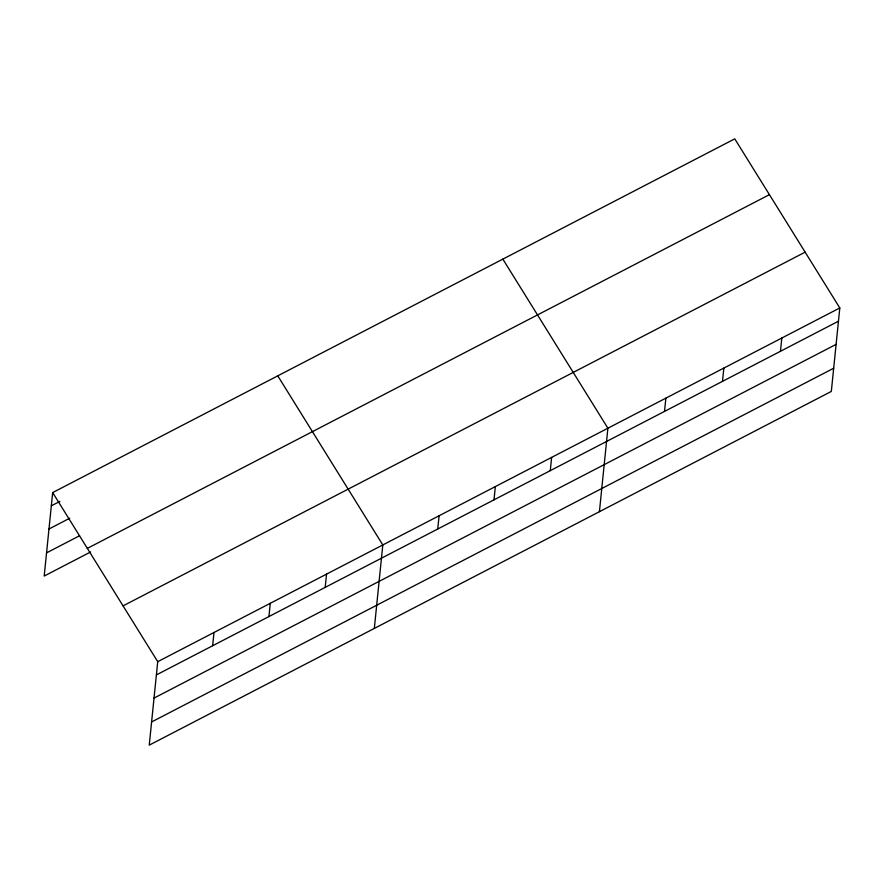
<?xml version="1.0" encoding="UTF-8"?>
<svg xmlns="http://www.w3.org/2000/svg" width="884" height="884" viewBox="0 0 884 884"><rect width="100%" height="100%" fill="white"/><g stroke="black" fill="none" stroke-linecap="round" stroke-linejoin="round"><path stroke-width="1.33" d="M52.675 492.576L157.728 661.674L149.241 745.146L831.325 391.424L839.8 307.952L734.759 138.854L52.675 492.576L44.2 576.048L90.687 551.936M212.646 645.751L213.994 632.491M268.924 616.568L270.272 603.308M325.19 587.385L326.539 574.125M374.33 628.413L382.805 544.942L277.764 375.844M437.735 529.019L439.083 515.759M494.001 499.836L495.349 486.587M550.279 470.653L551.627 457.404M599.418 511.692L607.894 428.221L502.852 259.123M664.525 411.403L665.873 398.154M722.504 381.347L723.852 368.087M780.473 351.279L781.821 338.019M51.327 505.825L59.891 501.383M48.974 528.997L69.77 518.212M46.554 552.876L79.582 535.748M87.339 548.378L769.423 194.657M123.064 605.871L805.136 252.15M157.728 661.674L839.8 307.952M156.38 674.923L838.452 321.212M154.026 698.095L836.098 344.384M151.595 721.974L833.678 368.252"/></g></svg>
